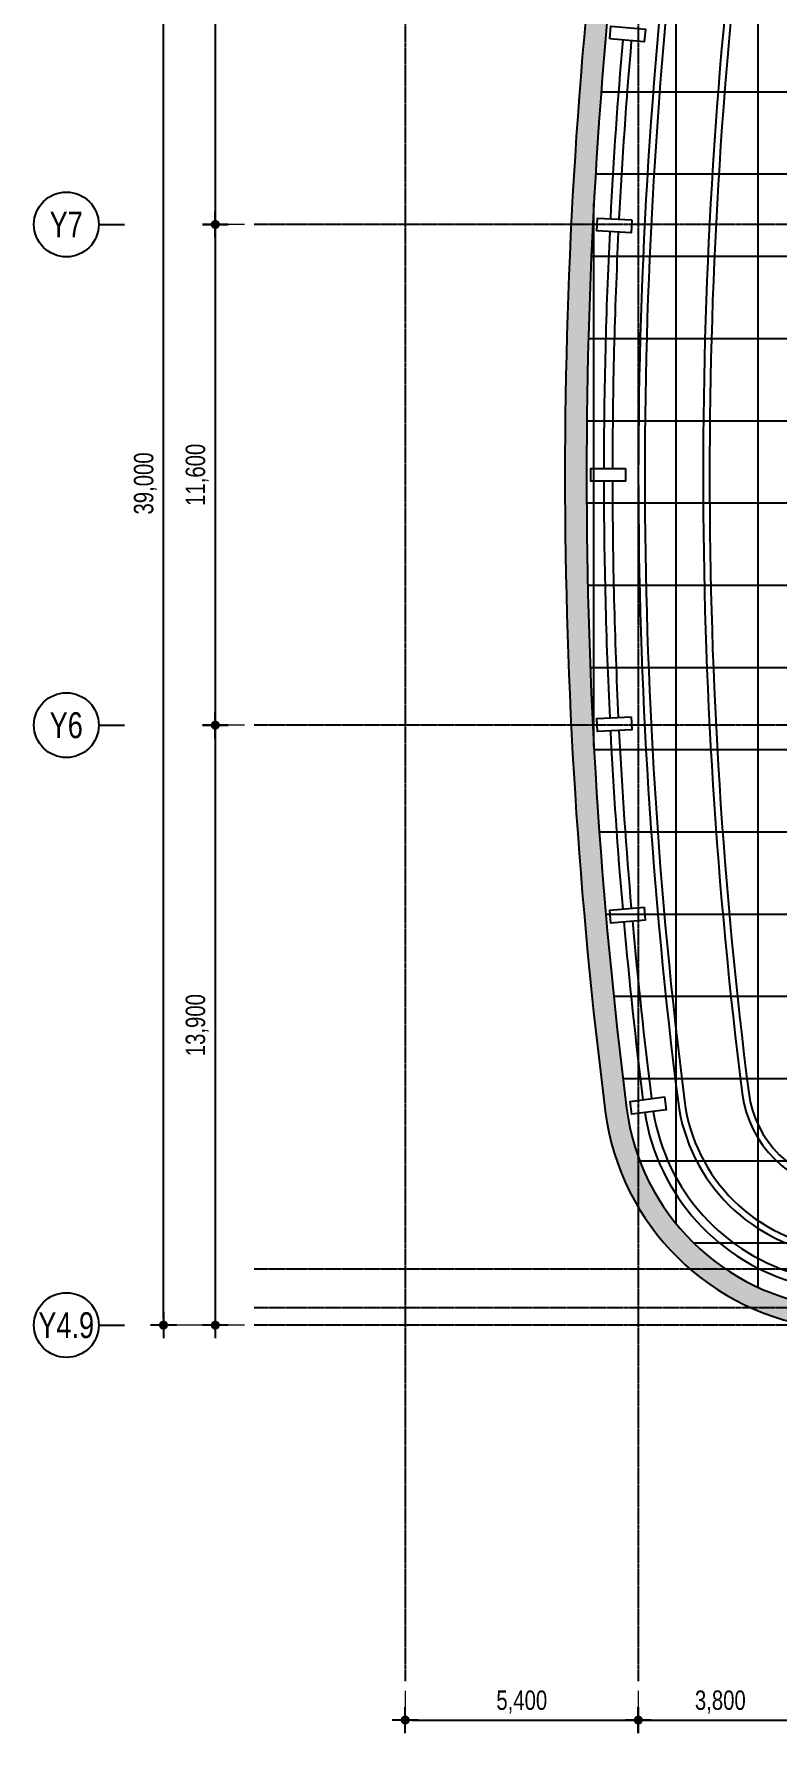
# Model space of a CAD drawing. Header units: millimetres. Extents: x -179076 to 119312, y -18667 to 180141.
# Drawn here: x -104613 to -87400, y 117841 to 157204 of the extents above; entities that cross this region are included whole.
import ezdxf
from ezdxf.enums import TextEntityAlignment as Align

# ---------------------------------------------------------------- set-up
doc = ezdxf.new("R2010")
doc.units = ezdxf.units.MM
doc.linetypes.add('X-GRID_5~ROOF$0$CENTER2', pattern=[1.125, 0.75, -0.125, 0.125, -0.125])
doc.layers.get('0').update_dxf_attribs({"lineweight": 20})
doc.layers.get('Defpoints').update_dxf_attribs({"color": 151, "lineweight": 9})
for name, color, linetype in [('A-DIM1', 7, 'Continuous'), ('A-SYM', 7, 'Continuous'), ('X-EXT_PH$0$A-254', 254, 'Continuous'), ('X-EXT_PH$0$A-ELE2', 3, 'Continuous'), ('X-EXT_PH$0$A-ELE3', 4, 'Continuous'), ('X-EXT_PH$0$A-ELE4', 8, 'Continuous'), ('X-EXT_PH$0$A-PAT', 251, 'Continuous'), ('X-EXT_PH$0$A-STL', 6, 'Continuous'), ('X-GRID_5~ROOF$0$A-CEN1', 1, 'X-GRID_5~ROOF$0$CENTER2')]:
    doc.layers.add(name, color=color, linetype=linetype)
doc.styles.add('Heerim', font='', dxfattribs={"width": 0.8})
doc.styles.add('Hrtext', font='', dxfattribs={"width": 0.8})
doc.styles.get('Heerim').set_extended_font_data('Dotum')
doc.styles.get('Hrtext').set_extended_font_data('Dotum')
doc.dimstyles.new('HEERIM(Ext)', dxfattribs={"dimtxt": 3, "dimasz": 1, "dimexe": 2, "dimexo": 1.5, "dimgap": 1, "dimtad": 1, "dimdec": 0, "dimzin": 0, "dimdsep": 46, "dimlunit": 6, "dimtxsty": 'Hrtext', "dimblk": 'dotdim1', "dimcen": 1, "dimdle": 2, "dimclrd": 256, "dimclre": 256, "dimclrt": 3, "dimadec": 0, "dimazin": 0, "dimtfac": 1, "dimtdec": 0, "dimtix": 1, "dimtmove": 2, "dimatfit": 3, "dimldrblk": 'dotdim1', "dimfxl": 2, "dimtolj": 1, "dimtzin": 0, "dimlwd": -1, "dimarcsym": 0})

# ---------------------------------------------------------------- blocks, each defined once
blk = doc.blocks.new('*U274')
for q in [(0, 0), (0, 2)]:
    blk.add_line((0, 4), q)
blk.add_circle((0, 9), 5)
at = {"style": 'Heerim', "width": 0.8}
blk.add_attdef('NO', text='', height=4, dxfattribs=at).set_placement((-0.01, 9.02), align=Align.MIDDLE_CENTER)
blk = doc.blocks.new('dotdim1')
at = {"layer": 'A-DIM1'}
for p, q in [((-2, 0), (2, 0)), ((0, 2), (0, -2))]:
    blk.add_line(p, q, dxfattribs=at)
at = {"layer": 'A-DIM1', "const_width": 0.7}
blk.add_lwpolyline([(0.35, 0, 1), (-0.35, 0, 1)], format="xyb", close=True, dxfattribs=at)
blk = doc.blocks.new('*D301')
at = {"layer": 'A-DIM1', "lineweight": -2, "transparency": 16777216}
for p, q in [((-12725, -100), (-14900, -100)), ((-12725, -39100), (-14900, -39100))]:
    blk.add_line(p, q, dxfattribs=at)
at = {"layer": 'A-DIM1', "transparency": 16777216}
blk.add_line((-14600, -38950), (-14600, -250), dxfattribs=at)
at = {"layer": 'Defpoints', "color": 0, "transparency": 16777216}
for p in [(-14600, -100), (-12500, -100), (-12500, -39100)]:
    blk.add_point(p, dxfattribs=at)
at = {"layer": 'A-DIM1', "transparency": 16777216, "xscale": 150, "yscale": 150, "zscale": 150}
for p, rotation in [((-14600, -100), 90), ((-14600, -39100), 270)]:
    blk.add_blockref('dotdim1', p, dxfattribs=dict(at, rotation=rotation))
at = {"layer": 'A-DIM1', "color": 3, "transparency": 16777216, "insert": (-15019, -19600), "char_height": 450, "attachment_point": 5, "rotation": 90, "style": 'Hrtext'}
blk.add_mtext('\\A1;39,000', dxfattribs=at)
blk = doc.blocks.new('*D283')
at = {"layer": 'A-DIM1', "lineweight": -2, "transparency": 16777216}
for p, q in [((-9000, -47575), (-9000, -48550)), ((-3600, -47575), (-3600, -48550))]:
    blk.add_line(p, q, dxfattribs=at)
at = {"layer": 'A-DIM1', "transparency": 16777216}
blk.add_line((-8850, -48250), (-3750, -48250), dxfattribs=at)
at = {"layer": 'Defpoints', "color": 0, "transparency": 16777216}
for p in [(-9000, -47350), (-3600, -47350), (-3600, -48250)]:
    blk.add_point(p, dxfattribs=at)
at = {"layer": 'A-DIM1', "transparency": 16777216, "xscale": 150, "yscale": 150, "zscale": 150, "rotation": 180}
blk.add_blockref('dotdim1', (-9000, -48250), dxfattribs=at)
at = {"layer": 'A-DIM1', "transparency": 16777216, "xscale": 150, "yscale": 150, "zscale": 150}
blk.add_blockref('dotdim1', (-3600, -48250), dxfattribs=at)
at = {"layer": 'A-DIM1', "color": 3, "transparency": 16777216, "insert": (-6300, -47831), "char_height": 450, "attachment_point": 5, "style": 'Hrtext'}
blk.add_mtext('\\A1;5,400', dxfattribs=at)
blk = doc.blocks.new('*D284')
at = {"layer": 'A-DIM1', "lineweight": -2, "transparency": 16777216}
for p, q in [((-3600, -47575), (-3600, -48550)), ((200, -47575), (200, -48550))]:
    blk.add_line(p, q, dxfattribs=at)
at = {"layer": 'A-DIM1', "transparency": 16777216}
blk.add_line((-3450, -48250), (50, -48250), dxfattribs=at)
at = {"layer": 'Defpoints', "color": 0, "transparency": 16777216}
for p in [(-3600, -47350), (200, -47350), (200, -48250)]:
    blk.add_point(p, dxfattribs=at)
at = {"layer": 'A-DIM1', "transparency": 16777216, "xscale": 150, "yscale": 150, "zscale": 150, "rotation": 180}
blk.add_blockref('dotdim1', (-3600, -48250), dxfattribs=at)
at = {"layer": 'A-DIM1', "transparency": 16777216, "xscale": 150, "yscale": 150, "zscale": 150}
blk.add_blockref('dotdim1', (200, -48250), dxfattribs=at)
at = {"layer": 'A-DIM1', "color": 3, "transparency": 16777216, "insert": (-1700, -47831), "char_height": 450, "attachment_point": 5, "style": 'Hrtext'}
blk.add_mtext('\\A1;3,800', dxfattribs=at)
blk = doc.blocks.new('*D294')
at = {"layer": 'A-DIM1', "lineweight": -2, "transparency": 16777216}
for p, q in [((-12725, -100), (-13700, -100)), ((-12725, -13600), (-13700, -13600))]:
    blk.add_line(p, q, dxfattribs=at)
at = {"layer": 'A-DIM1', "transparency": 16777216}
blk.add_line((-13400, -250), (-13400, -13450), dxfattribs=at)
at = {"layer": 'Defpoints', "color": 0, "transparency": 16777216}
for p in [(-12500, -100), (-13400, -13600), (-12500, -13600)]:
    blk.add_point(p, dxfattribs=at)
at = {"layer": 'A-DIM1', "transparency": 16777216, "xscale": 150, "yscale": 150, "zscale": 150}
for p, rotation in [((-13400, -100), 90), ((-13400, -13600), 270)]:
    blk.add_blockref('dotdim1', p, dxfattribs=dict(at, rotation=rotation))
at = {"layer": 'A-DIM1', "color": 3, "transparency": 16777216, "insert": (-13819, -6850), "char_height": 450, "attachment_point": 5, "rotation": 90, "style": 'Hrtext'}
blk.add_mtext('\\A1;13,500', dxfattribs=at)
blk = doc.blocks.new('*D295')
at = {"layer": 'A-DIM1', "lineweight": -2, "transparency": 16777216}
for p, q in [((-12725, -13600), (-13700, -13600)), ((-12725, -25200), (-13700, -25200))]:
    blk.add_line(p, q, dxfattribs=at)
at = {"layer": 'A-DIM1', "transparency": 16777216}
blk.add_line((-13400, -13750), (-13400, -25050), dxfattribs=at)
at = {"layer": 'Defpoints', "color": 0, "transparency": 16777216}
for p in [(-12500, -13600), (-13400, -25200), (-12500, -25200)]:
    blk.add_point(p, dxfattribs=at)
at = {"layer": 'A-DIM1', "transparency": 16777216, "xscale": 150, "yscale": 150, "zscale": 150}
for p, rotation in [((-13400, -13600), 90), ((-13400, -25200), 270)]:
    blk.add_blockref('dotdim1', p, dxfattribs=dict(at, rotation=rotation))
at = {"layer": 'A-DIM1', "color": 3, "transparency": 16777216, "insert": (-13819, -19400), "char_height": 450, "attachment_point": 5, "rotation": 90, "style": 'Hrtext'}
blk.add_mtext('\\A1;11,600', dxfattribs=at)
blk = doc.blocks.new('*D296')
at = {"layer": 'A-DIM1', "lineweight": -2, "transparency": 16777216}
for p, q in [((-12725, -25200), (-13700, -25200)), ((-12725, -39100), (-13700, -39100))]:
    blk.add_line(p, q, dxfattribs=at)
at = {"layer": 'A-DIM1', "transparency": 16777216}
blk.add_line((-13400, -25350), (-13400, -38950), dxfattribs=at)
at = {"layer": 'Defpoints', "color": 0, "transparency": 16777216}
for p in [(-12500, -25200), (-13400, -39100), (-12500, -39100)]:
    blk.add_point(p, dxfattribs=at)
at = {"layer": 'A-DIM1', "transparency": 16777216, "xscale": 150, "yscale": 150, "zscale": 150}
for p, rotation in [((-13400, -25200), 90), ((-13400, -39100), 270)]:
    blk.add_blockref('dotdim1', p, dxfattribs=dict(at, rotation=rotation))
at = {"layer": 'A-DIM1', "color": 3, "transparency": 16777216, "insert": (-13819, -32150), "char_height": 450, "attachment_point": 5, "rotation": 90, "style": 'Hrtext'}
blk.add_mtext('\\A1;13,900', dxfattribs=at)
blk = doc.blocks.new('Grid_Office')
at = {"layer": 'A-SYM'}
ref = blk.add_blockref('*U274', (-15500, -13600), dxfattribs=dict(at, xscale=150.0000000000005, yscale=150.0000000000005, zscale=150.0000000000005, rotation=90))
ref.add_attrib('NO', 'Y7', dxfattribs={"layer": '0', "height": 600, "style": 'Heerim', "width": 0.8}).set_placement((-16852.7, -13600.9, 0), align=Align.MIDDLE_CENTER)
ref = blk.add_blockref('*U274', (-15500, -25200), dxfattribs=dict(at, xscale=150.0000000000005, yscale=150.0000000000005, zscale=150.0000000000005, rotation=90))
ref.add_attrib('NO', 'Y6', dxfattribs={"layer": '0', "height": 600, "style": 'Heerim', "width": 0.8}).set_placement((-16852.7, -25200.9, 0), align=Align.MIDDLE_CENTER)
ref = blk.add_blockref('*U274', (-15500, -39100), dxfattribs=dict(at, xscale=150.0000000000005, yscale=150.0000000000005, zscale=150.0000000000005, rotation=90))
ref.add_attrib('NO', 'Y4.9', dxfattribs={"layer": '0', "height": 600, "style": 'Heerim', "width": 0.8}).set_placement((-16852.7, -39100.9, 0), align=Align.MIDDLE_CENTER)
at = {"layer": 'A-DIM1'}
for base, p1, p2, picture, middle in [((-14600, -100), (-12500, -39100), (-12500, -100), '*D301', (-15018.7, -19600)), ((-13400, -13600), (-12500, -100), (-12500, -13600), '*D294', (-13818.7, -6850)), ((-13400, -25200), (-12500, -13600), (-12500, -25200), '*D295', (-13818.7, -19400)), ((-13400, -39100), (-12500, -25200), (-12500, -39100), '*D296', (-13818.7, -32150))]:
    dim = blk.add_linear_dim(base=base, p1=p1, p2=p2, angle=90, dimstyle='HEERIM(Ext)', override={"dimscale": 150}, dxfattribs=at)
    dim.commit()
    dim.dimension.update_dxf_attribs({"geometry": picture, "text_midpoint": middle})
for base, p1, p2, picture, middle in [((-3600, -48250), (-9000, -47350), (-3600, -47350), '*D283', (-6300, -47831.3)), ((200, -48250), (-3600, -47350), (200, -47350), '*D284', (-1700, -47831.3))]:
    dim = blk.add_linear_dim(base=base, p1=p1, p2=p2, dimstyle='HEERIM(Ext)', override={"dimscale": 150}, dxfattribs=at)
    dim.commit()
    dim.dimension.update_dxf_attribs({"geometry": picture, "text_midpoint": middle})

msp = doc.modelspace()

# ---------------------------------------------------------------- hatches: boundary and pattern name
at = {"layer": 'X-EXT_PH$0$A-254'}
h = msp.add_hatch(color=256, dxfattribs=at)
h.dxf.hatch_style = 1
edge = h.paths.add_edge_path(flags=16)
edge.add_arc((-150113.3, 146990.8), 116300, 0, 7.249805)
edge.add_arc((-40000.7, 160998.5), 5300, 7.24981, 83.51554)
edge.add_arc((-62813.3, -39709.2), 207300, 83.515545, 96.484455)
edge.add_arc((-85625.9, 160998.5), 5300, 96.48446, 172.75019)
edge.add_arc((24486.7, 146990.8), 116300, 172.750195, 180)
edge.add_arc((24486.7, 146990.8), 116300, 180, 187.249805)
edge.add_arc((-85625.9, 132983.1), 5300, 187.24981, 263.51554)
edge.add_arc((-62813.3, 333690.8), 207300, 263.515545, 276.484455)
edge.add_arc((-40000.7, 132983.1), 5300, 276.48446, 352.75019)
edge.add_arc((-150113.3, 146990.8), 116300, 352.750195, 360)
edge = h.paths.add_edge_path()
edge.add_arc((-150113.3, 146990.8), 116800, 0, 7.249805)
edge.add_arc((-40000.7, 160998.5), 5800, 7.24981, 83.51554)
edge.add_arc((-62813.3, -39709.2), 207800, 83.515545, 96.484455)
edge.add_arc((-85625.9, 160998.5), 5800, 96.48446, 172.75019)
edge.add_arc((24486.7, 146990.8), 116800, 172.750195, 180)
edge.add_arc((24486.7, 146990.8), 116800, 180, 187.249805)
edge.add_arc((-85625.9, 132983.1), 5800, 187.24981, 263.51554)
edge.add_arc((-62813.3, 333690.8), 207800, 263.515545, 276.484455)
edge.add_arc((-40000.7, 132983.1), 5800, 276.48446, 352.75019)
edge.add_arc((-150113.3, 146990.8), 116800, 352.750195, 360)
at = {"layer": 'X-EXT_PH$0$A-PAT'}
h = msp.add_hatch(dxfattribs=at)
h.set_pattern_fill('NET', color=256, scale=600)
h.set_pattern_definition([(0, (-165939.6, 60614), (0, 1905), []), (90, (-165939.6, 60614), (-1905, 1e-13), [])])
h.paths.add_polyline_path([(-81613.3, 153190.8), (-42913.3, 153190.8), (-42913.3, 140790.8), (-81613.3, 140790.8)], flags=16)
h.paths.add_polyline_path([(-42863.3, 145590.8), (-42763.3, 140790.8), (-42713.3, 140790.8)], flags=16)
edge = h.paths.add_edge_path()
edge.add_arc((-40000.7, 160998.5), 5300, 7.24981, 83.51554)
edge.add_arc((-62813.3, -39709.2), 207300, 83.515545, 96.484455)
edge.add_arc((-85625.9, 160998.5), 5300, 96.48446, 172.75019)
edge.add_arc((24486.7, 146990.8), 116300, 172.750195, 187.249805)
edge.add_arc((-85625.9, 132983.1), 5300, 187.24981, 263.51554)
edge.add_arc((-62813.3, 333690.8), 207300, 263.515545, 276.484455)
edge.add_arc((-40000.7, 132983.1), 5300, 276.48446, 352.75019)
edge.add_arc((-150113.3, 146990.8), 116300, 352.750195, 367.249805)

# ---------------------------------------------------------------- linework, layer by layer
at = {"layer": 'X-EXT_PH$0$A-ELE2'}
msp.add_lwpolyline([(-33313.3, 146990.8, 0.0316438), (-34247.1, 161730.4, 0.3456251), (-39345.7, 166761.4, 0.056648), (-86281, 166761.4, 0.3456251), (-91379.6, 161730.4, 0.0316438), (-92313.3, 146990.8, 0.0316438), (-91379.6, 132251.1, 0.3456251), (-86281, 127220.2, 0.056648), (-39345.7, 127220.2, 0.3456251), (-34247.1, 132251.1, 0.0316438)], format="xyb", close=True, dxfattribs=at)
at = {"layer": 'X-EXT_PH$0$A-ELE3', "color": 11, "true_color": 0xf27172}
for points in [[(-35013.3, 146990.8, 0.0316438), (-35933.5, 161515.9, 0.3456251), (-39537.7, 165072.2, 0.056648), (-86089, 165072.2, 0.3456251), (-89693.2, 161515.9, 0.0316438), (-90613.3, 146990.8, 0.0316438), (-89693.2, 132465.7, 0.3456251), (-86089, 128909.3, 0.056648), (-39537.7, 128909.3, 0.3456251), (-35933.5, 132465.7, 0.0316438)], [(-35163.3, 146990.8, 0.0316438), (-36082.3, 161497, 0.3456251), (-39554.7, 164923.2, 0.056648), (-86072, 164923.2, 0.3456251), (-89544.4, 161497, 0.0316438), (-90463.3, 146990.8, 0.0316438), (-89544.4, 132484.6, 0.3456251), (-86072, 129058.3, 0.056648), (-39554.7, 129058.3, 0.3456251), (-36082.3, 132484.6, 0.0316438)], [(-36513.3, 146990.8, 0.0316438), (-37421.5, 161326.6, 0.3456251), (-39707.1, 163581.8, 0.056648), (-85919.6, 163581.8, 0.3456251), (-88205.2, 161326.6, 0.0316438), (-89113.3, 146990.8, 0.0316438), (-88205.2, 132654.9, 0.3456251), (-85919.6, 130399.7, 0.056648), (-39707.1, 130399.7, 0.3456251), (-37421.5, 132654.9, 0.0316438)], [(-36663.3, 146990.8, 0.0316438), (-37570.3, 161307.7, 0.3456251), (-39724.1, 163432.8, 0.056648), (-85902.6, 163432.8, 0.3456251), (-88056.4, 161307.7, 0.0316438), (-88963.3, 146990.8, 0.0316438), (-88056.4, 132673.9, 0.3456251), (-85902.6, 130548.7, 0.056648), (-39724.1, 130548.7, 0.3456251), (-37570.3, 132673.9, 0.0316438)]]:
    msp.add_lwpolyline(points, format="xyb", close=True, dxfattribs=at)
at = {"layer": 'X-EXT_PH$0$A-ELE4', "color": 5}
msp.add_lwpolyline([(-33813.3, 146990.8, 0.0316438), (-34743.1, 161667.3, 0.3456251), (-39402.2, 166264.6, 0.056648), (-86224.5, 166264.6, 0.3456251), (-90883.6, 161667.3, 0.0316438), (-91813.3, 146990.8, 0.0316438), (-90883.6, 132314.2, 0.3456251), (-86224.5, 127717, 0.056648), (-39402.2, 127717, 0.3456251), (-34743.1, 132314.2, 0.0316438)], format="xyb", close=True, dxfattribs=at)
at = {"layer": 'X-EXT_PH$0$A-STL', "color": 3}
for points in [[(-91273.8, 157090), (-91247.4, 157388.8), (-90450.5, 157318.3), (-90476.9, 157019.5)], [(-90761.7, 152896.2), (-90778.3, 152596.7), (-91577.1, 152641), (-91560.4, 152940.5)], [(-90913.3, 147140.8), (-90913.3, 146840.8), (-91713.3, 146840.8), (-91713.3, 147140.8)], [(-90777.2, 141385.3), (-90762.2, 141085.6), (-91561.2, 141045.8), (-91576.2, 141345.4)], [(-90477.9, 136973.6), (-90451.4, 136674.7), (-91248.3, 136604.3), (-91274.7, 136903.1)], [(-90009.7, 132576.6), (-89971.8, 132279), (-90765.4, 132178), (-90803.3, 132475.6)]]:
    msp.add_lwpolyline(points, close=True, dxfattribs=at)
at = {"layer": 'X-EXT_PH$0$A-STL', "color": 5}
for points in [[(-90974.8, 157063.5, 0.0089513), (-91261.4, 152923.9, 0.0089513)], [(-90775.6, 157045.9, 0.0089526), (-91061.7, 152912.9, 0.0089526)], [(-91276.3, 152624.3, 0.0118335), (-91413.2, 147140.8, 0.0118335)], [(-91076.6, 152613.2, 0.01183), (-91213.2, 147140.8, 0.01183)], [(-91413.2, 146840.8, 0.0118268), (-91276.5, 141360.3, 0.0118268)], [(-91213.2, 146840.8, 0.0118257), (-91076.7, 141370.3, 0.0118257)], [(-91261.5, 141060.7, 0.0089331), (-90975.8, 136929.5, 0.0089331)], [(-91061.8, 141070.7, 0.008932), (-90776.6, 136947.2, 0.008932)], [(-90949.4, 136630.7, 0.0089331), (-90505.6, 132513.5, 0.0089331)], [(-90750.2, 136648.3, 0.008932), (-90307.2, 132538.7, 0.008932)], [(-90465.6, 132216.2, 0.2976161), (-86869.4, 128243.5, 0.2976161)], [(-90267.1, 132241.4, 0.2969069), (-86824.6, 128438.5, 0.2969069)]]:
    msp.add_lwpolyline(points, format="xyb", dxfattribs=at)
at = {"layer": 'X-GRID_5~ROOF$0$A-CEN1', "ltscale": 10}
for p, q in [((-96013.3, 175040.8), (-96013.3, 119040.8)), ((-90613.3, 175040.8), (-90613.3, 119040.8))]:
    msp.add_line(p, q, dxfattribs=at)
for points in [[(-29513.3, 152790.8), (-99513.3, 152790.8)], [(-29513.3, 141190.8), (-99513.3, 141190.8)], [(-29513.3, 128590.8), (-99513.3, 128590.8)], [(-29513.3, 127690.8), (-99513.3, 127690.8)], [(-29513.3, 127290.8), (-99513.3, 127290.8)]]:
    msp.add_lwpolyline(points, dxfattribs=at)

# ---------------------------------------------------------------- block references
msp.add_blockref('Grid_Office', (-87013.3, 166390.8))

doc.saveas('drawing.dxf')
